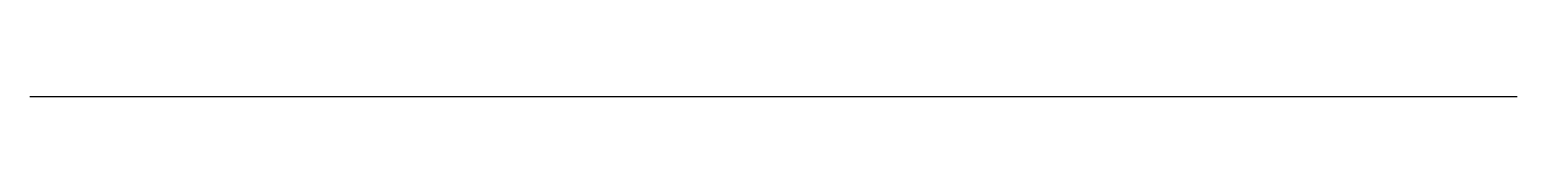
# Model space of a CAD drawing. Extents: x 0 to 100, y 0 to 0.
import ezdxf

# ---------------------------------------------------------------- set-up
doc = ezdxf.new("R2010")
doc.units = 0

msp = doc.modelspace()

# ---------------------------------------------------------------- linework, layer by layer
msp.add_line((0, 0), (100, 0))
msp.add_line((0, 0), (100, 0))
msp.add_line((0, 0), (100, 0))
msp.add_line((0, 0), (100, 0))

doc.saveas('drawing.dxf')
